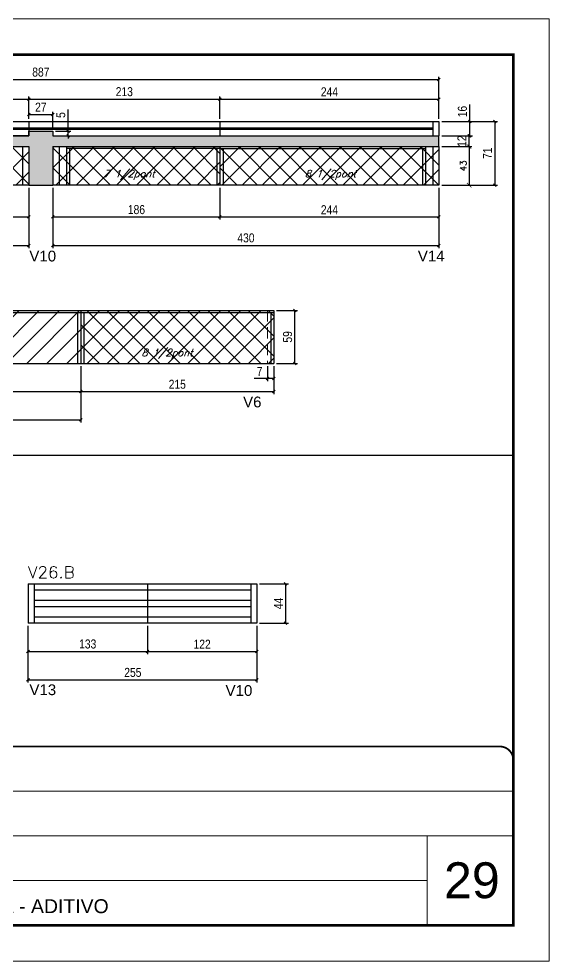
# Model space of a CAD drawing. Extents: x -10448 to -1189, y -11772 to 17235.
# Drawn here: x -9554 to -8963, y 7754 to 8804 of the extents above; entities that cross this region are included whole.
import ezdxf

# ---------------------------------------------------------------- set-up
doc = ezdxf.new("R2010")
doc.units = 0
for name, pattern in [('CONTINUO', [0]), ('DASHED', [0.75, 0.5, -0.25]), ('HIDDEN', [0.375, 0.25, -0.125])]:
    doc.linetypes.add(name, pattern=pattern)
for name, color, linetype in [('5', 5, 'Continuous'), ('COTA', 241, 'Continuous'), ('Painéis', 200, 'Continuous'), ('Reaproveitamento', 251, 'Continuous'), ('SARR_2.2x7', 40, 'Continuous'), ('SARR_3.5x7', 81, 'Continuous'), ('texto', 7, 'Continuous')]:
    doc.layers.add(name, color=color, linetype=linetype)
for name, color, linetype, lineweight in [('CARIMBO', 255, 'Continuous', 9), ('Folhas', 255, 'Continuous', 9), ('Hachura', 251, 'Continuous', 9), ('Sarr 2.2x7', 40, 'Continuous', 9), ('SARRAFO DE PRESSAO', 251, 'DASHED', 9), ('Texto Seção', 7, 'Continuous', 15)]:
    doc.layers.add(name, color=color, linetype=linetype, lineweight=lineweight)
doc.styles.add('ARIAL', font='arial.ttf')
doc.styles.add('COTA TECNICA', font='techl___.ttf', dxfattribs={"height": 10})
doc.styles.add('REGUA-120', font='ROMANS.shx', dxfattribs={"height": 15})
doc.styles.add('Romans', font='romans.shx')
doc.styles.get("Standard").update_dxf_attribs({"font": 'arial.ttf'})
doc.dimstyles.new('Cota Paínel', dxfattribs={"dimtxt": 7, "dimasz": 5, "dimexe": 3, "dimexo": 3, "dimgap": 3, "dimtad": 1, "dimdec": 1, "dimzin": 12, "dimdsep": 46, "dimtxsty": 'Romans', "dimblk": 'ARCHTICK', "dimcen": 0, "dimclrd": 4, "dimclre": 4, "dimclrt": 1, "dimadec": 1, "dimazin": 3, "dimtfac": 1, "dimtdec": 1, "dimtmove": 0, "dimatfit": 3, "dimldrblk": 'OBLIQUE', "dimfxl": 1, "dimtolj": 1, "dimtzin": 12, "dimarcsym": 0})
doc.dimstyles.new('PAINEL', dxfattribs={"dimtxt": 10, "dimasz": 3, "dimexe": 3, "dimexo": 3, "dimgap": 3, "dimtad": 1, "dimdec": 1, "dimzin": 12, "dimdsep": 46, "dimtxsty": 'COTA TECNICA', "dimblk1": 'OBLIQUE', "dimblk2": 'OBLIQUE', "dimsah": 1, "dimcen": 0.9, "dimclrd": 4, "dimclre": 4, "dimclrt": 240, "dimadec": 1, "dimazin": 3, "dimtfac": 1, "dimtdec": 1, "dimtmove": 0, "dimatfit": 3, "dimfxl": 1, "dimtolj": 1, "dimtzin": 12, "dimarcsym": 0})
pattern_1 = [(45, (-141054.283, -17067.971), (-11.2253202, 11.2253202), []), (135, (-141054.283, -17067.971), (-11.2253202, -11.2253202), [])]

# ---------------------------------------------------------------- blocks, each defined once
blk = doc.blocks.new('9999999999')
at = {"color": 30, "linetype": 'CONTINUO'}
for p, q in [((98564.6, 34379.6), (99584, 34379.6)), ((98564.6, 34329.8), (99488, 34329.8)), ((99584, 34329.8), (99488, 34329.8)), ((99488, 34329.8), (99488, 34230.2)), ((98564.6, 34280), (99488, 34280))]:
    blk.add_line(p, q, dxfattribs=at)
at = {"color": 30, "linetype": 'CONTINUO', "const_width": 2}
blk.add_lwpolyline([(99584, 34230.2), (99584, 34414.4, 0.414214), (99569, 34429.4), (98229, 34429.4, 0.414214), (98214, 34414.4), (98214, 34245.2, 0.414214), (98229, 34230.2), (99584, 34230.2)], format="xyb", dxfattribs=at)
at = {"layer": 'Folhas'}
blk.add_lwpolyline([(98139, 34190.2), (99624, 34190.2), (99624, 35240.2), (98139, 35240.2)], close=True, dxfattribs=at)
at = {"layer": 'Folhas', "color": 30, "const_width": 3}
blk.add_lwpolyline([(98214, 34230.2), (99584, 34230.2), (99584, 35200.2), (98214, 35200.2)], close=True, dxfattribs=at)
at = {"color": 7, "linetype": 'Continuous', "ltscale": 5, "style": 'ARIAL'}
blk.add_text('LATERAL DE VIGA - ADITIVO', height=15.483, dxfattribs=at).set_placement((98837.7, 34243.7))
blk = doc.blocks.new('_Oblique')
at = {"color": 0, "linetype": 'ByBlock', "lineweight": -2}
blk.add_line((-0.5, -0.5), (0.5, 0.5), dxfattribs=at)
blk = doc.blocks.new('*D776')
at = {"layer": 'COTA', "color": 4, "linetype": 'ByBlock', "lineweight": -2, "transparency": 16777216}
for p, q in [((-9729, 8417.3), (-9729, 8385.9)), ((-9485, 8417.3), (-9485, 8385.9)), ((-9729, 8388.9), (-9485, 8388.9))]:
    blk.add_line(p, q, dxfattribs=at)
at = {"layer": 'Defpoints', "color": 0, "linetype": 'ByBlock', "transparency": 16777216}
for p in [(-9729, 8420.3), (-9485, 8420.3), (-9485, 8388.9)]:
    blk.add_point(p, dxfattribs=at)
at = {"layer": 'COTA', "color": 4, "linetype": 'ByBlock', "lineweight": -2, "transparency": 16777216, "xscale": 3, "yscale": 3, "zscale": 3, "rotation": 180}
blk.add_blockref('_Oblique', (-9729, 8388.9), dxfattribs=at)
at = {"layer": 'COTA', "color": 4, "linetype": 'ByBlock', "lineweight": -2, "transparency": 16777216, "xscale": 3, "yscale": 3, "zscale": 3}
blk.add_blockref('_Oblique', (-9485, 8388.9), dxfattribs=at)
at = {"layer": 'COTA', "color": 240, "linetype": 'ByBlock', "transparency": 16777216, "insert": (-9607, 8397), "char_height": 10, "attachment_point": 5, "style": 'COTA TECNICA'}
blk.add_mtext('\\A1;244', dxfattribs=at)
blk = doc.blocks.new('*D777')
at = {"layer": 'COTA', "color": 4, "linetype": 'ByBlock', "lineweight": -2, "transparency": 16777216}
for p, q in [((-9485, 8417.3), (-9485, 8385.9)), ((-9270, 8417.3), (-9270, 8385.9)), ((-9485, 8388.9), (-9270, 8388.9))]:
    blk.add_line(p, q, dxfattribs=at)
at = {"layer": 'Defpoints', "color": 0, "linetype": 'ByBlock', "transparency": 16777216}
for p in [(-9485, 8420.3), (-9270, 8420.3), (-9270, 8388.9)]:
    blk.add_point(p, dxfattribs=at)
at = {"layer": 'COTA', "color": 4, "linetype": 'ByBlock', "lineweight": -2, "transparency": 16777216, "xscale": 3, "yscale": 3, "zscale": 3, "rotation": 180}
blk.add_blockref('_Oblique', (-9485, 8388.9), dxfattribs=at)
at = {"layer": 'COTA', "color": 4, "linetype": 'ByBlock', "lineweight": -2, "transparency": 16777216, "xscale": 3, "yscale": 3, "zscale": 3}
blk.add_blockref('_Oblique', (-9270, 8388.9), dxfattribs=at)
at = {"layer": 'COTA', "color": 240, "linetype": 'ByBlock', "transparency": 16777216, "insert": (-9377.5, 8397), "char_height": 10, "attachment_point": 5, "style": 'COTA TECNICA'}
blk.add_mtext('\\A1;215', dxfattribs=at)
blk = doc.blocks.new('*D778')
at = {"layer": 'COTA', "color": 4, "linetype": 'ByBlock', "lineweight": -2, "transparency": 16777216}
for p, q in [((-9277, 8417.3), (-9277, 8400.3)), ((-9270, 8417.3), (-9270, 8400.3)), ((-9277, 8403.3), (-9291.7, 8403.3)), ((-9270, 8403.3), (-9277, 8403.3))]:
    blk.add_line(p, q, dxfattribs=at)
at = {"layer": 'Defpoints', "color": 0, "linetype": 'ByBlock', "transparency": 16777216}
for p in [(-9277, 8420.3), (-9270, 8420.3), (-9277, 8403.3)]:
    blk.add_point(p, dxfattribs=at)
at = {"layer": 'COTA', "color": 4, "linetype": 'ByBlock', "lineweight": -2, "transparency": 16777216, "xscale": 3, "yscale": 3, "zscale": 3, "rotation": 180}
blk.add_blockref('_Oblique', (-9277, 8403.3), dxfattribs=at)
at = {"layer": 'COTA', "color": 4, "linetype": 'ByBlock', "lineweight": -2, "transparency": 16777216, "xscale": 3, "yscale": 3, "zscale": 3}
blk.add_blockref('_Oblique', (-9270, 8403.3), dxfattribs=at)
at = {"layer": 'COTA', "color": 240, "linetype": 'ByBlock', "transparency": 16777216, "insert": (-9285.8, 8411.4), "char_height": 10, "attachment_point": 5, "style": 'COTA TECNICA'}
blk.add_mtext('\\A1;7', dxfattribs=at)
blk = doc.blocks.new('*D780')
at = {"layer": 'COTA', "color": 4, "linetype": 'ByBlock', "lineweight": -2, "transparency": 16777216}
for p, q in [((-9267, 8479.3), (-9243.5, 8479.3)), ((-9246.5, 8420.3), (-9246.5, 8479.3)), ((-9267, 8420.3), (-9243.5, 8420.3))]:
    blk.add_line(p, q, dxfattribs=at)
at = {"layer": 'Defpoints', "color": 0, "linetype": 'ByBlock', "transparency": 16777216}
for p in [(-9270, 8479.3), (-9246.5, 8479.3), (-9270, 8420.3)]:
    blk.add_point(p, dxfattribs=at)
at = {"layer": 'COTA', "color": 4, "linetype": 'ByBlock', "lineweight": -2, "transparency": 16777216, "xscale": 3, "yscale": 3, "zscale": 3}
for p, rotation in [((-9246.5, 8479.3), 90), ((-9246.5, 8420.3), 270)]:
    blk.add_blockref('_Oblique', p, dxfattribs=dict(at, rotation=rotation))
at = {"layer": 'COTA', "color": 240, "linetype": 'ByBlock', "transparency": 16777216, "insert": (-9254.6, 8449.8), "char_height": 10, "attachment_point": 5, "rotation": 90, "style": 'COTA TECNICA'}
blk.add_mtext('\\A1;59', dxfattribs=at)
blk = doc.blocks.new('*D781')
at = {"layer": 'COTA', "color": 4, "linetype": 'ByBlock', "lineweight": -2, "transparency": 16777216}
for p, q in [((-9729, 8417.3), (-9729, 8354.3)), ((-9485, 8417.3), (-9485, 8354.3)), ((-9729, 8357.3), (-9485, 8357.3))]:
    blk.add_line(p, q, dxfattribs=at)
at = {"layer": 'Defpoints', "color": 0, "linetype": 'ByBlock', "transparency": 16777216}
for p in [(-9729, 8420.3), (-9485, 8420.3), (-9485, 8357.3)]:
    blk.add_point(p, dxfattribs=at)
at = {"layer": 'COTA', "color": 4, "linetype": 'ByBlock', "lineweight": -2, "transparency": 16777216, "xscale": 3, "yscale": 3, "zscale": 3, "rotation": 180}
blk.add_blockref('_Oblique', (-9729, 8357.3), dxfattribs=at)
at = {"layer": 'COTA', "color": 4, "linetype": 'ByBlock', "lineweight": -2, "transparency": 16777216, "xscale": 3, "yscale": 3, "zscale": 3}
blk.add_blockref('_Oblique', (-9485, 8357.3), dxfattribs=at)
at = {"layer": 'COTA', "color": 240, "linetype": 'ByBlock', "transparency": 16777216, "insert": (-9607, 8365.3), "char_height": 10, "attachment_point": 5, "style": 'COTA TECNICA'}
blk.add_mtext('\\A1;2X', dxfattribs=at)
blk = doc.blocks.new('*D783')
at = {"layer": 'COTA', "color": 4, "linetype": 'ByBlock', "lineweight": -2, "transparency": 16777216}
for p, q in [((-9729, 8615.9), (-9729, 8580.5)), ((-9543, 8615.9), (-9543, 8580.5)), ((-9729, 8583.5), (-9543, 8583.5))]:
    blk.add_line(p, q, dxfattribs=at)
at = {"layer": 'Defpoints', "color": 0, "linetype": 'ByBlock', "transparency": 16777216}
for p in [(-9729, 8618.9), (-9543, 8618.9), (-9543, 8583.5)]:
    blk.add_point(p, dxfattribs=at)
at = {"layer": 'COTA', "color": 4, "linetype": 'ByBlock', "lineweight": -2, "transparency": 16777216, "xscale": 3, "yscale": 3, "zscale": 3, "rotation": 180}
blk.add_blockref('_Oblique', (-9729, 8583.5), dxfattribs=at)
at = {"layer": 'COTA', "color": 4, "linetype": 'ByBlock', "lineweight": -2, "transparency": 16777216, "xscale": 3, "yscale": 3, "zscale": 3}
blk.add_blockref('_Oblique', (-9543, 8583.5), dxfattribs=at)
at = {"layer": 'COTA', "color": 240, "linetype": 'ByBlock', "transparency": 16777216, "insert": (-9636, 8591.6), "char_height": 10, "attachment_point": 5, "style": 'COTA TECNICA'}
blk.add_mtext('\\A1;186', dxfattribs=at)
blk = doc.blocks.new('*D761')
at = {"layer": 'COTA', "color": 4, "linetype": 'ByBlock', "lineweight": -2, "transparency": 16777216}
for p, q in [((-9973, 8615.9), (-9973, 8548.8)), ((-9543, 8615.9), (-9543, 8548.8)), ((-9973, 8551.8), (-9543, 8551.8))]:
    blk.add_line(p, q, dxfattribs=at)
at = {"layer": 'Defpoints', "color": 0, "linetype": 'ByBlock', "transparency": 16777216}
for p in [(-9973, 8618.9), (-9543, 8618.9), (-9543, 8551.8)]:
    blk.add_point(p, dxfattribs=at)
at = {"layer": 'COTA', "color": 4, "linetype": 'ByBlock', "lineweight": -2, "transparency": 16777216, "xscale": 3, "yscale": 3, "zscale": 3, "rotation": 180}
blk.add_blockref('_Oblique', (-9973, 8551.8), dxfattribs=at)
at = {"layer": 'COTA', "color": 4, "linetype": 'ByBlock', "lineweight": -2, "transparency": 16777216, "xscale": 3, "yscale": 3, "zscale": 3}
blk.add_blockref('_Oblique', (-9543, 8551.8), dxfattribs=at)
at = {"layer": 'COTA', "color": 240, "linetype": 'ByBlock', "transparency": 16777216, "insert": (-9758, 8560.1), "char_height": 10, "attachment_point": 5, "style": 'COTA TECNICA'}
blk.add_mtext('\\A1;430', dxfattribs=at)
blk = doc.blocks.new('*D769')
at = {"layer": 'COTA', "color": 4, "linetype": 'ByBlock', "lineweight": -2, "transparency": 16777216}
for p, q in [((-9516, 8615.9), (-9516, 8580.5)), ((-9330, 8615.9), (-9330, 8580.5)), ((-9516, 8583.5), (-9330, 8583.5))]:
    blk.add_line(p, q, dxfattribs=at)
at = {"layer": 'Defpoints', "color": 0, "linetype": 'ByBlock', "transparency": 16777216}
for p in [(-9516, 8618.9), (-9330, 8618.9), (-9330, 8583.5)]:
    blk.add_point(p, dxfattribs=at)
at = {"layer": 'COTA', "color": 4, "linetype": 'ByBlock', "lineweight": -2, "transparency": 16777216, "xscale": 3, "yscale": 3, "zscale": 3, "rotation": 180}
blk.add_blockref('_Oblique', (-9516, 8583.5), dxfattribs=at)
at = {"layer": 'COTA', "color": 4, "linetype": 'ByBlock', "lineweight": -2, "transparency": 16777216, "xscale": 3, "yscale": 3, "zscale": 3}
blk.add_blockref('_Oblique', (-9330, 8583.5), dxfattribs=at)
at = {"layer": 'COTA', "color": 240, "linetype": 'ByBlock', "transparency": 16777216, "insert": (-9423, 8591.6), "char_height": 10, "attachment_point": 5, "style": 'COTA TECNICA'}
blk.add_mtext('\\A1;186', dxfattribs=at)
blk = doc.blocks.new('*D770')
at = {"layer": 'COTA', "color": 4, "linetype": 'ByBlock', "lineweight": -2, "transparency": 16777216}
for p, q in [((-9330, 8615.9), (-9330, 8580.5)), ((-9086, 8615.9), (-9086, 8580.5)), ((-9330, 8583.5), (-9086, 8583.5))]:
    blk.add_line(p, q, dxfattribs=at)
at = {"layer": 'Defpoints', "color": 0, "linetype": 'ByBlock', "transparency": 16777216}
for p in [(-9330, 8618.9), (-9086, 8618.9), (-9086, 8583.5)]:
    blk.add_point(p, dxfattribs=at)
at = {"layer": 'COTA', "color": 4, "linetype": 'ByBlock', "lineweight": -2, "transparency": 16777216, "xscale": 3, "yscale": 3, "zscale": 3, "rotation": 180}
blk.add_blockref('_Oblique', (-9330, 8583.5), dxfattribs=at)
at = {"layer": 'COTA', "color": 4, "linetype": 'ByBlock', "lineweight": -2, "transparency": 16777216, "xscale": 3, "yscale": 3, "zscale": 3}
blk.add_blockref('_Oblique', (-9086, 8583.5), dxfattribs=at)
at = {"layer": 'COTA', "color": 240, "linetype": 'ByBlock', "transparency": 16777216, "insert": (-9208, 8591.5), "char_height": 10, "attachment_point": 5, "style": 'COTA TECNICA'}
blk.add_mtext('\\A1;244', dxfattribs=at)
blk = doc.blocks.new('*D753')
at = {"layer": 'COTA', "color": 4, "linetype": 'ByBlock', "lineweight": -2, "transparency": 16777216}
for p, q in [((-9516, 8615.9), (-9516, 8548.8)), ((-9086, 8615.9), (-9086, 8548.8)), ((-9516, 8551.8), (-9086, 8551.8))]:
    blk.add_line(p, q, dxfattribs=at)
at = {"layer": 'Defpoints', "color": 0, "linetype": 'ByBlock', "transparency": 16777216}
for p in [(-9516, 8618.9), (-9086, 8618.9), (-9086, 8551.8)]:
    blk.add_point(p, dxfattribs=at)
at = {"layer": 'COTA', "color": 4, "linetype": 'ByBlock', "lineweight": -2, "transparency": 16777216, "xscale": 3, "yscale": 3, "zscale": 3, "rotation": 180}
blk.add_blockref('_Oblique', (-9516, 8551.8), dxfattribs=at)
at = {"layer": 'COTA', "color": 4, "linetype": 'ByBlock', "lineweight": -2, "transparency": 16777216, "xscale": 3, "yscale": 3, "zscale": 3}
blk.add_blockref('_Oblique', (-9086, 8551.8), dxfattribs=at)
at = {"layer": 'COTA', "color": 240, "linetype": 'ByBlock', "transparency": 16777216, "insert": (-9301, 8560.1), "char_height": 10, "attachment_point": 5, "style": 'COTA TECNICA'}
blk.add_mtext('\\A1;430', dxfattribs=at)
blk = doc.blocks.new('*D771')
at = {"layer": 'COTA', "color": 4, "linetype": 'ByBlock', "lineweight": -2, "transparency": 16777216}
for p, q in [((-9543, 8692.9), (-9543, 8717.8)), ((-9330, 8692.9), (-9330, 8717.8)), ((-9543, 8714.8), (-9330, 8714.8))]:
    blk.add_line(p, q, dxfattribs=at)
at = {"layer": 'Defpoints', "color": 0, "linetype": 'ByBlock', "transparency": 16777216}
for p in [(-9330, 8714.8), (-9543, 8689.9), (-9330, 8689.9)]:
    blk.add_point(p, dxfattribs=at)
at = {"layer": 'COTA', "color": 4, "linetype": 'ByBlock', "lineweight": -2, "transparency": 16777216, "xscale": 3, "yscale": 3, "zscale": 3, "rotation": 180}
blk.add_blockref('_Oblique', (-9543, 8714.8), dxfattribs=at)
at = {"layer": 'COTA', "color": 4, "linetype": 'ByBlock', "lineweight": -2, "transparency": 16777216, "xscale": 3, "yscale": 3, "zscale": 3}
blk.add_blockref('_Oblique', (-9330, 8714.8), dxfattribs=at)
at = {"layer": 'COTA', "color": 240, "linetype": 'ByBlock', "transparency": 16777216, "insert": (-9436.5, 8723), "char_height": 10, "attachment_point": 5, "style": 'COTA TECNICA'}
blk.add_mtext('\\A1;213', dxfattribs=at)
blk = doc.blocks.new('*D772')
at = {"layer": 'COTA', "color": 4, "linetype": 'ByBlock', "lineweight": -2, "transparency": 16777216}
for p, q in [((-9330, 8692.9), (-9330, 8717.8)), ((-9086, 8692.9), (-9086, 8717.8)), ((-9330, 8714.8), (-9086, 8714.8))]:
    blk.add_line(p, q, dxfattribs=at)
at = {"layer": 'Defpoints', "color": 0, "linetype": 'ByBlock', "transparency": 16777216}
for p in [(-9086, 8714.8), (-9330, 8689.9), (-9086, 8689.9)]:
    blk.add_point(p, dxfattribs=at)
at = {"layer": 'COTA', "color": 4, "linetype": 'ByBlock', "lineweight": -2, "transparency": 16777216, "xscale": 3, "yscale": 3, "zscale": 3, "rotation": 180}
blk.add_blockref('_Oblique', (-9330, 8714.8), dxfattribs=at)
at = {"layer": 'COTA', "color": 4, "linetype": 'ByBlock', "lineweight": -2, "transparency": 16777216, "xscale": 3, "yscale": 3, "zscale": 3}
blk.add_blockref('_Oblique', (-9086, 8714.8), dxfattribs=at)
at = {"layer": 'COTA', "color": 240, "linetype": 'ByBlock', "transparency": 16777216, "insert": (-9208, 8722.9), "char_height": 10, "attachment_point": 5, "style": 'COTA TECNICA'}
blk.add_mtext('\\A1;244', dxfattribs=at)
blk = doc.blocks.new('*D754')
at = {"layer": 'COTA', "color": 4, "linetype": 'ByBlock', "lineweight": -2, "transparency": 16777216}
for p, q in [((-9729, 8692.9), (-9729, 8717.8)), ((-9543, 8692.9), (-9543, 8717.8)), ((-9729, 8714.8), (-9543, 8714.8))]:
    blk.add_line(p, q, dxfattribs=at)
at = {"layer": 'Defpoints', "color": 0, "linetype": 'ByBlock', "transparency": 16777216}
for p in [(-9543, 8714.8), (-9729, 8689.9), (-9543, 8689.9)]:
    blk.add_point(p, dxfattribs=at)
at = {"layer": 'COTA', "color": 4, "linetype": 'ByBlock', "lineweight": -2, "transparency": 16777216, "xscale": 3, "yscale": 3, "zscale": 3, "rotation": 180}
blk.add_blockref('_Oblique', (-9729, 8714.8), dxfattribs=at)
at = {"layer": 'COTA', "color": 4, "linetype": 'ByBlock', "lineweight": -2, "transparency": 16777216, "xscale": 3, "yscale": 3, "zscale": 3}
blk.add_blockref('_Oblique', (-9543, 8714.8), dxfattribs=at)
at = {"layer": 'COTA', "color": 240, "linetype": 'ByBlock', "transparency": 16777216, "insert": (-9636, 8722.9), "char_height": 10, "attachment_point": 5, "style": 'COTA TECNICA'}
blk.add_mtext('\\A1;186', dxfattribs=at)
blk = doc.blocks.new('_ArchTick')
at = {"color": 0, "linetype": 'ByBlock', "const_width": 0.15}
blk.add_lwpolyline([(-0.5, -0.5), (0.5, 0.5)], dxfattribs=at)
blk = doc.blocks.new('*D755')
at = {"layer": 'COTA', "color": 4, "lineweight": -2, "transparency": 16777216}
for p, q in [((-9083, 8661.9), (-9049.5, 8661.9)), ((-9052.5, 8661.9), (-9052.5, 8618.9)), ((-9083, 8618.9), (-9049.5, 8618.9))]:
    blk.add_line(p, q, dxfattribs=at)
at = {"layer": 'Defpoints', "color": 0, "transparency": 16777216}
for p in [(-9086, 8661.9), (-9086, 8618.9), (-9052.5, 8618.9)]:
    blk.add_point(p, dxfattribs=at)
at = {"layer": 'COTA', "color": 4, "lineweight": -2, "transparency": 16777216, "xscale": 5, "yscale": 5, "zscale": 5}
for p, rotation in [((-9052.5, 8661.9), 90), ((-9052.5, 8618.9), 270)]:
    blk.add_blockref('_ArchTick', p, dxfattribs=dict(at, rotation=rotation))
at = {"layer": 'COTA', "color": 1, "transparency": 16777216, "insert": (-9059, 8640.4), "char_height": 7, "attachment_point": 5, "rotation": 90, "style": 'Romans'}
blk.add_mtext('\\A1;43', dxfattribs=at)
blk = doc.blocks.new('*D756')
at = {"layer": 'COTA', "color": 4, "linetype": 'ByBlock', "lineweight": -2, "transparency": 16777216}
for p, q in [((-9083, 8673.9), (-9049.5, 8673.9)), ((-9052.5, 8661.9), (-9052.5, 8673.9)), ((-9083, 8661.9), (-9049.5, 8661.9))]:
    blk.add_line(p, q, dxfattribs=at)
at = {"layer": 'Defpoints', "color": 0, "linetype": 'ByBlock', "transparency": 16777216}
for p in [(-9086, 8673.9), (-9052.5, 8673.9), (-9086, 8661.9)]:
    blk.add_point(p, dxfattribs=at)
at = {"layer": 'COTA', "color": 4, "linetype": 'ByBlock', "lineweight": -2, "transparency": 16777216, "xscale": 3, "yscale": 3, "zscale": 3}
for p, rotation in [((-9052.5, 8673.9), 90), ((-9052.5, 8661.9), 270)]:
    blk.add_blockref('_Oblique', p, dxfattribs=dict(at, rotation=rotation))
at = {"layer": 'COTA', "color": 240, "linetype": 'ByBlock', "transparency": 16777216, "insert": (-9060.5, 8667.9), "char_height": 10, "attachment_point": 5, "rotation": 90, "style": 'COTA TECNICA'}
blk.add_mtext('\\A1;12', dxfattribs=at)
blk = doc.blocks.new('*D757')
at = {"layer": 'COTA', "color": 4, "linetype": 'ByBlock', "lineweight": -2, "transparency": 16777216}
for p, q in [((-9083, 8689.9), (-9020.7, 8689.9)), ((-9023.7, 8689.9), (-9023.7, 8618.9)), ((-9083, 8618.9), (-9020.7, 8618.9))]:
    blk.add_line(p, q, dxfattribs=at)
at = {"layer": 'Defpoints', "color": 0, "linetype": 'ByBlock', "transparency": 16777216}
for p in [(-9086, 8689.9), (-9086, 8618.9), (-9023.7, 8618.9)]:
    blk.add_point(p, dxfattribs=at)
at = {"layer": 'COTA', "color": 4, "linetype": 'ByBlock', "lineweight": -2, "transparency": 16777216, "xscale": 3, "yscale": 3, "zscale": 3}
for p, rotation in [((-9023.7, 8689.9), 90), ((-9023.7, 8618.9), 270)]:
    blk.add_blockref('_Oblique', p, dxfattribs=dict(at, rotation=rotation))
at = {"layer": 'COTA', "color": 240, "linetype": 'ByBlock', "transparency": 16777216, "insert": (-9031.8, 8654.4), "char_height": 10, "attachment_point": 5, "rotation": 90, "style": 'COTA TECNICA'}
blk.add_mtext('\\A1;71', dxfattribs=at)
blk = doc.blocks.new('*D758')
at = {"layer": 'COTA', "color": 4, "linetype": 'ByBlock', "lineweight": -2, "transparency": 16777216}
for p, q in [((-9051.8, 8689.9), (-9051.8, 8708.9)), ((-9083, 8689.9), (-9048.8, 8689.9)), ((-9051.8, 8673.9), (-9051.8, 8689.9)), ((-9083, 8673.9), (-9048.8, 8673.9))]:
    blk.add_line(p, q, dxfattribs=at)
at = {"layer": 'Defpoints', "color": 0, "linetype": 'ByBlock', "transparency": 16777216}
for p in [(-9086, 8689.9), (-9051.8, 8689.9), (-9086, 8673.9)]:
    blk.add_point(p, dxfattribs=at)
at = {"layer": 'COTA', "color": 4, "linetype": 'ByBlock', "lineweight": -2, "transparency": 16777216, "xscale": 3, "yscale": 3, "zscale": 3}
for p, rotation in [((-9051.8, 8689.9), 90), ((-9051.8, 8673.9), 270)]:
    blk.add_blockref('_Oblique', p, dxfattribs=dict(at, rotation=rotation))
at = {"layer": 'COTA', "color": 240, "linetype": 'ByBlock', "transparency": 16777216, "insert": (-9059.9, 8700.9), "char_height": 10, "attachment_point": 5, "rotation": 90, "style": 'COTA TECNICA'}
blk.add_mtext('\\A1;16', dxfattribs=at)
blk = doc.blocks.new('*D759')
at = {"layer": 'COTA', "color": 4, "linetype": 'ByBlock', "lineweight": -2, "transparency": 16777216}
for p, q in [((-9973, 8692.9), (-9973, 8739.7)), ((-9973, 8736.7), (-9086, 8736.7)), ((-9086, 8692.9), (-9086, 8739.7))]:
    blk.add_line(p, q, dxfattribs=at)
at = {"layer": 'Defpoints', "color": 0, "linetype": 'ByBlock', "transparency": 16777216}
for p in [(-9086, 8736.7), (-9973, 8689.9), (-9086, 8689.9)]:
    blk.add_point(p, dxfattribs=at)
at = {"layer": 'COTA', "color": 4, "linetype": 'ByBlock', "lineweight": -2, "transparency": 16777216, "xscale": 3, "yscale": 3, "zscale": 3, "rotation": 180}
blk.add_blockref('_Oblique', (-9973, 8736.7), dxfattribs=at)
at = {"layer": 'COTA', "color": 4, "linetype": 'ByBlock', "lineweight": -2, "transparency": 16777216, "xscale": 3, "yscale": 3, "zscale": 3}
blk.add_blockref('_Oblique', (-9086, 8736.7), dxfattribs=at)
at = {"layer": 'COTA', "color": 240, "linetype": 'ByBlock', "transparency": 16777216, "insert": (-9529.5, 8744.8), "char_height": 10, "attachment_point": 5, "style": 'COTA TECNICA'}
blk.add_mtext('\\A1;887', dxfattribs=at)
blk = doc.blocks.new('*D774')
at = {"layer": 'COTA', "color": 4, "linetype": 'ByBlock', "lineweight": -2, "transparency": 16777216}
for p, q in [((-9499.2, 8678.9), (-9499.2, 8703.1)), ((-9513, 8678.9), (-9496.2, 8678.9)), ((-9513, 8673.9), (-9496.2, 8673.9)), ((-9499.2, 8673.9), (-9499.2, 8678.9)), ((-9499.2, 8673.9), (-9499.2, 8670.9))]:
    blk.add_line(p, q, dxfattribs=at)
at = {"layer": 'Defpoints', "color": 0, "linetype": 'ByBlock', "transparency": 16777216}
for p in [(-9516, 8678.9), (-9516, 8673.9), (-9499.2, 8678.9)]:
    blk.add_point(p, dxfattribs=at)
at = {"layer": 'COTA', "color": 4, "linetype": 'ByBlock', "lineweight": -2, "transparency": 16777216, "xscale": 3, "yscale": 3, "zscale": 3}
for p, rotation in [((-9499.2, 8678.9), 270), ((-9499.2, 8673.9), 90)]:
    blk.add_blockref('_Oblique', p, dxfattribs=dict(at, rotation=rotation))
at = {"layer": 'COTA', "color": 240, "linetype": 'ByBlock', "transparency": 16777216, "insert": (-9507.3, 8697), "char_height": 10, "attachment_point": 5, "rotation": 90, "style": 'COTA TECNICA'}
blk.add_mtext('\\A1;5', dxfattribs=at)
blk = doc.blocks.new('*D760')
at = {"layer": 'COTA', "color": 4, "linetype": 'ByBlock', "lineweight": -2, "transparency": 16777216}
for p, q in [((-9543, 8692.9), (-9543, 8700.7)), ((-9543, 8697.7), (-9516, 8697.7)), ((-9516, 8681.9), (-9516, 8700.7))]:
    blk.add_line(p, q, dxfattribs=at)
at = {"layer": 'Defpoints', "color": 0, "linetype": 'ByBlock', "transparency": 16777216}
for p in [(-9516, 8697.7), (-9543, 8689.9), (-9516, 8678.9)]:
    blk.add_point(p, dxfattribs=at)
at = {"layer": 'COTA', "color": 4, "linetype": 'ByBlock', "lineweight": -2, "transparency": 16777216, "xscale": 3, "yscale": 3, "zscale": 3, "rotation": 180}
blk.add_blockref('_Oblique', (-9543, 8697.7), dxfattribs=at)
at = {"layer": 'COTA', "color": 4, "linetype": 'ByBlock', "lineweight": -2, "transparency": 16777216, "xscale": 3, "yscale": 3, "zscale": 3}
blk.add_blockref('_Oblique', (-9516, 8697.7), dxfattribs=at)
at = {"layer": 'COTA', "color": 240, "linetype": 'ByBlock', "transparency": 16777216, "insert": (-9529.5, 8705.8), "char_height": 10, "attachment_point": 5, "style": 'COTA TECNICA'}
blk.add_mtext('\\A1;27', dxfattribs=at)
blk = doc.blocks.new('*D789')
at = {"layer": 'COTA', "color": 4, "linetype": 'ByBlock', "lineweight": -2, "transparency": 16777216}
for p, q in [((-9543.8, 8127.8), (-9543.8, 8096.4)), ((-9410.8, 8127.8), (-9410.8, 8096.4)), ((-9543.8, 8099.4), (-9410.8, 8099.4))]:
    blk.add_line(p, q, dxfattribs=at)
at = {"layer": 'Defpoints', "color": 0, "linetype": 'ByBlock', "transparency": 16777216}
for p in [(-9543.8, 8130.8), (-9410.8, 8130.8), (-9410.8, 8099.4)]:
    blk.add_point(p, dxfattribs=at)
at = {"layer": 'COTA', "color": 4, "linetype": 'ByBlock', "lineweight": -2, "transparency": 16777216, "xscale": 3, "yscale": 3, "zscale": 3, "rotation": 180}
blk.add_blockref('_Oblique', (-9543.8, 8099.4), dxfattribs=at)
at = {"layer": 'COTA', "color": 4, "linetype": 'ByBlock', "lineweight": -2, "transparency": 16777216, "xscale": 3, "yscale": 3, "zscale": 3}
blk.add_blockref('_Oblique', (-9410.8, 8099.4), dxfattribs=at)
at = {"layer": 'COTA', "color": 240, "linetype": 'ByBlock', "transparency": 16777216, "insert": (-9477.3, 8107.6), "char_height": 10, "attachment_point": 5, "style": 'COTA TECNICA'}
blk.add_mtext('\\A1;133', dxfattribs=at)
blk = doc.blocks.new('*D790')
at = {"layer": 'COTA', "color": 4, "linetype": 'ByBlock', "lineweight": -2, "transparency": 16777216}
for p, q in [((-9410.8, 8127.8), (-9410.8, 8096.4)), ((-9288.8, 8127.8), (-9288.8, 8096.4)), ((-9410.8, 8099.4), (-9288.8, 8099.4))]:
    blk.add_line(p, q, dxfattribs=at)
at = {"layer": 'Defpoints', "color": 0, "linetype": 'ByBlock', "transparency": 16777216}
for p in [(-9410.8, 8130.8), (-9288.8, 8130.8), (-9288.8, 8099.4)]:
    blk.add_point(p, dxfattribs=at)
at = {"layer": 'COTA', "color": 4, "linetype": 'ByBlock', "lineweight": -2, "transparency": 16777216, "xscale": 3, "yscale": 3, "zscale": 3, "rotation": 180}
blk.add_blockref('_Oblique', (-9410.8, 8099.4), dxfattribs=at)
at = {"layer": 'COTA', "color": 4, "linetype": 'ByBlock', "lineweight": -2, "transparency": 16777216, "xscale": 3, "yscale": 3, "zscale": 3}
blk.add_blockref('_Oblique', (-9288.8, 8099.4), dxfattribs=at)
at = {"layer": 'COTA', "color": 240, "linetype": 'ByBlock', "transparency": 16777216, "insert": (-9349.8, 8107.4), "char_height": 10, "attachment_point": 5, "style": 'COTA TECNICA'}
blk.add_mtext('\\A1;122', dxfattribs=at)
blk = doc.blocks.new('*D784')
at = {"layer": 'COTA', "color": 4, "linetype": 'ByBlock', "lineweight": -2, "transparency": 16777216}
for p, q in [((-9543.8, 8127.8), (-9543.8, 8064.7)), ((-9288.8, 8127.8), (-9288.8, 8064.7)), ((-9543.8, 8067.7), (-9288.8, 8067.7))]:
    blk.add_line(p, q, dxfattribs=at)
at = {"layer": 'Defpoints', "color": 0, "linetype": 'ByBlock', "transparency": 16777216}
for p in [(-9543.8, 8130.8), (-9288.8, 8130.8), (-9288.8, 8067.7)]:
    blk.add_point(p, dxfattribs=at)
at = {"layer": 'COTA', "color": 4, "linetype": 'ByBlock', "lineweight": -2, "transparency": 16777216, "xscale": 3, "yscale": 3, "zscale": 3, "rotation": 180}
blk.add_blockref('_Oblique', (-9543.8, 8067.7), dxfattribs=at)
at = {"layer": 'COTA', "color": 4, "linetype": 'ByBlock', "lineweight": -2, "transparency": 16777216, "xscale": 3, "yscale": 3, "zscale": 3}
blk.add_blockref('_Oblique', (-9288.8, 8067.7), dxfattribs=at)
at = {"layer": 'COTA', "color": 240, "linetype": 'ByBlock', "transparency": 16777216, "insert": (-9427, 8075.9), "char_height": 10, "attachment_point": 5, "style": 'COTA TECNICA'}
blk.add_mtext('\\A1;255', dxfattribs=at)
blk = doc.blocks.new('*D785')
at = {"layer": 'COTA', "color": 4, "linetype": 'ByBlock', "lineweight": -2, "transparency": 16777216}
for p, q in [((-9285.8, 8174.8), (-9253.8, 8174.8)), ((-9256.8, 8174.8), (-9256.8, 8130.8)), ((-9285.8, 8130.8), (-9253.8, 8130.8))]:
    blk.add_line(p, q, dxfattribs=at)
at = {"layer": 'Defpoints', "color": 0, "linetype": 'ByBlock', "transparency": 16777216}
for p in [(-9288.8, 8174.8), (-9288.8, 8130.8), (-9256.8, 8130.8)]:
    blk.add_point(p, dxfattribs=at)
at = {"layer": 'COTA', "color": 4, "linetype": 'ByBlock', "lineweight": -2, "transparency": 16777216, "xscale": 3, "yscale": 3, "zscale": 3}
for p, rotation in [((-9256.8, 8174.8), 90), ((-9256.8, 8130.8), 270)]:
    blk.add_blockref('_Oblique', p, dxfattribs=dict(at, rotation=rotation))
at = {"layer": 'COTA', "color": 240, "linetype": 'ByBlock', "transparency": 16777216, "insert": (-9264.9, 8152.8), "char_height": 10, "attachment_point": 5, "rotation": 90, "style": 'COTA TECNICA'}
blk.add_mtext('\\A1;44', dxfattribs=at)

msp = doc.modelspace()

# ---------------------------------------------------------------- hatches: boundary and pattern name
at = {"layer": 'COTA', "linetype": 'ByBlock'}
h = msp.add_hatch(dxfattribs=at)
h.set_pattern_fill('AR-CONC', color=256, scale=0.03)
h.set_pattern_definition([(50, (-139461.2827, -16952.9713), (5.46554007, -0.47817257), [0.5715, -6.2865]), (355, (-139461.2827, -16952.9713), (-1.05730264, 5.73170536), [0.4572, -5.02921753]), (100.4514447, (-139460.827, -16953.011), (4.40823741, 5.25353256), [0.48570026, -5.34270734]), (46.1842, (-139461.283, -16951.447), (8.13237123, -1.26126984), [0.85725, -9.42975]), (96.6355576, (-139460.605, -16951.5524), (7.122124, 7.42278374), [0.7285507, -8.01406824]), (351.184151, (-139461.283, -16951.447), (7.122124, 7.42278374), [0.685799, -7.54379196]), (21, (-139460.5207, -16951.8283), (4.54843174, -3.06795595), [0.5715, -6.2865]), (326, (-139460.5207, -16951.8283), (1.85406085, 5.52563898), [0.4572, -5.0292]), (71.451445, (-139460.1417, -16952.084), (6.40249258, 2.45768307), [0.48570026, -5.34269813]), (37.5, (-139461.2827, -16952.9713), (0.092658098, 2.536651166), [0, -4.96824, 0, -5.1054, 0, -5.04825]), (7.5, (-139461.2827, -16952.9713), (2.004589875, 3.005417245), [0, -2.91084, 0, -4.85394, 0, -1.92405]), (327.5, (-139462.982, -16952.9713), (4.067717855, -0.17186232), [0, -1.905, 0, -5.9436, 0, -7.8867]), (317.5, (-139463.744, -16952.9713), (4.44387544, 0.76279473), [0, -2.4765, 0, -3.94716, 0, -5.6007])])
h.paths.add_polyline_path([(-9542.98, 8618.93), (-9515.98, 8618.93), (-9515.98, 8661.93), (-9085.98, 8661.93), (-9085.98, 8673.93), (-9515.98, 8673.93), (-9515.98, 8678.93), (-9542.98, 8678.93), (-9542.98, 8673.93), (-9972.98, 8673.93), (-9972.98, 8661.93), (-9542.98, 8661.93)])
at = {"layer": 'Hachura', "linetype": 'ByBlock'}
h = msp.add_hatch(dxfattribs=at)
h.set_pattern_fill('ANSI37', color=256, scale=5)
h.set_pattern_definition(pattern_1)
h.paths.add_polyline_path([(-9728.98, 8661.93), (-9728.98, 8618.93), (-9542.98, 8618.93), (-9542.98, 8661.93)])
h = msp.add_hatch(dxfattribs=at)
h.set_pattern_fill('ANSI37', color=256, scale=5)
h.set_pattern_definition(pattern_1)
h.paths.add_polyline_path([(-9515.98, 8661.93), (-9515.98, 8618.93), (-9329.98, 8618.93), (-9329.98, 8661.93)])
h = msp.add_hatch(dxfattribs=at)
h.set_pattern_fill('ANSI37', color=256, scale=5)
h.set_pattern_definition([(45, (-1585, 1252.506), (-11.22532, 11.22532), []), (135, (-1585, 1252.506), (-11.22532, -11.22532), [])])
h.paths.add_polyline_path([(-9329.98, 8661.93), (-9329.98, 8618.93), (-9085.98, 8618.93), (-9085.98, 8661.93)])
h = msp.add_hatch(dxfattribs=at)
h.set_pattern_fill('ANSI37', color=256, scale=5)
h.set_pattern_definition([(45, (-141054.283, -17031.849), (-11.2253202, 11.2253202), []), (135, (-141054.283, -17031.849), (-11.2253202, -11.2253202), [])])
h.paths.add_polyline_path([(-9484.98, 8479.34), (-9484.98, 8420.34), (-9269.98, 8420.34), (-9269.98, 8479.34)])
at = {"layer": 'Reaproveitamento', "linetype": 'ByBlock'}
h = msp.add_hatch(dxfattribs=at)
h.set_pattern_fill('ANSI31', color=256, scale=5)
h.set_pattern_definition([(45, (-141054.283, -17031.849), (-11.2253202, 11.2253202), [])])
h.paths.add_polyline_path([(-9728.98, 8420.34), (-9484.98, 8420.34), (-9484.98, 8479.34), (-9728.98, 8479.34)])

# ---------------------------------------------------------------- linework, layer by layer
at = {"layer": 'COTA', "linetype": 'ByBlock'}
for p, q in [((-9972.98, 8673.93), (-9542.98, 8673.93)), ((-9542.98, 8618.93), (-9515.98, 8618.93)), ((-10373.28, 8317.97), (-9003.28, 8317.97))]:
    msp.add_line(p, q, dxfattribs=at)
at = {"layer": 'Painéis'}
for p, q in [((-9972.98, 8689.93), (-9085.98, 8689.93)), ((-9542.98, 8689.93), (-9542.98, 8673.93)), ((-9329.98, 8689.93), (-9329.98, 8673.93)), ((-9085.98, 8689.93), (-9085.98, 8673.93)), ((-9542.98, 8673.93), (-9972.98, 8673.93)), ((-9515.98, 8673.93), (-9085.98, 8673.93)), ((-9972.98, 8661.93), (-9542.98, 8661.93)), ((-9542.98, 8661.93), (-9542.98, 8618.93)), ((-9515.98, 8661.93), (-9085.98, 8661.93)), ((-9515.98, 8661.93), (-9515.98, 8618.93)), ((-9329.98, 8661.93), (-9329.98, 8618.93)), ((-9085.98, 8661.93), (-9085.98, 8618.93)), ((-9542.98, 8618.93), (-9972.98, 8618.93)), ((-9085.98, 8618.93), (-9515.98, 8618.93)), ((-9972.98, 8479.34), (-9269.98, 8479.34)), ((-9484.98, 8479.34), (-9484.98, 8420.34)), ((-9484.98, 8479.34), (-9484.98, 8420.34)), ((-9484.98, 8479.34), (-9484.98, 8420.34)), ((-9269.98, 8479.34), (-9269.98, 8420.34)), ((-9972.98, 8420.34), (-9269.98, 8420.34)), ((-9543.75, 8174.83), (-9288.75, 8174.83)), ((-9543.75, 8174.83), (-9543.75, 8130.83)), ((-9410.75, 8174.83), (-9410.75, 8130.83)), ((-9288.75, 8174.83), (-9288.75, 8130.83)), ((-9288.75, 8130.83), (-9543.75, 8130.83))]:
    msp.add_line(p, q, dxfattribs=at)
at = {"layer": 'Painéis', "linetype": 'ByBlock'}
for p, q in [((-9542.98, 8673.93), (-9542.98, 8678.93)), ((-9542.98, 8678.93), (-9515.98, 8678.93)), ((-9515.98, 8678.93), (-9515.98, 8673.93)), ((-9085.98, 8661.93), (-9085.98, 8673.93))]:
    msp.add_line(p, q, dxfattribs=at)
at = {"layer": 'Sarr 2.2x7', "linetype": 'HIDDEN', "ltscale": 50}
msp.add_line((-9276.98, 8479.34), (-9276.98, 8420.34), dxfattribs=at)
at = {"layer": 'SARR_2.2x7', "linetype": 'Continuous'}
for p, q in [((-9092.98, 8689.93), (-9092.98, 8673.93)), ((-9728.98, 8682.93), (-9329.98, 8682.93)), ((-9329.98, 8680.93), (-9728.98, 8680.93)), ((-9329.98, 8682.93), (-9092.98, 8682.93)), ((-9092.98, 8680.93), (-9329.98, 8680.93)), ((-9549.98, 8661.93), (-9549.98, 8618.93)), ((-9508.98, 8661.93), (-9508.98, 8618.93)), ((-9329.98, 8659.73), (-9500.98, 8659.73)), ((-9329.98, 8659.73), (-9100.98, 8659.73)), ((-9092.98, 8661.93), (-9092.98, 8618.93)), ((-9728.98, 8477.14), (-9484.98, 8477.14)), ((-9484.98, 8477.14), (-9484.98, 8477.14)), ((-9484.98, 8477.14), (-9269.98, 8477.14)), ((-9536.75, 8174.83), (-9536.75, 8130.83)), ((-9295.75, 8174.83), (-9295.75, 8130.83)), ((-9536.75, 8167.83), (-9410.75, 8167.83)), ((-9410.75, 8167.83), (-9295.75, 8167.83)), ((-9536.75, 8156.33), (-9410.75, 8156.33)), ((-9536.75, 8149.33), (-9410.75, 8149.33)), ((-9410.75, 8156.33), (-9295.75, 8156.33)), ((-9410.75, 8149.33), (-9295.75, 8149.33)), ((-9536.75, 8137.83), (-9410.75, 8137.83)), ((-9410.75, 8137.83), (-9295.75, 8137.83))]:
    msp.add_line(p, q, dxfattribs=at)
at = {"layer": 'SARR_3.5x7'}
for p, q in [((-9500.98, 8661.93), (-9500.98, 8618.93)), ((-9497.48, 8659.73), (-9497.48, 8618.93)), ((-9333.48, 8659.73), (-9333.48, 8618.93)), ((-9326.48, 8659.73), (-9326.48, 8618.93)), ((-9104.48, 8659.73), (-9104.48, 8618.93)), ((-9100.98, 8661.93), (-9100.98, 8618.93)), ((-9488.48, 8477.14), (-9488.48, 8420.34)), ((-9481.48, 8477.14), (-9481.48, 8420.34)), ((-9481.48, 8477.14), (-9481.48, 8420.34)), ((-9273.48, 8477.14), (-9273.48, 8420.34))]:
    msp.add_line(p, q, dxfattribs=at)

# ---------------------------------------------------------------- block references
at = {"layer": 'SARRAFO DE PRESSAO', "color": 6, "linetype": 'ByBlock'}
msp.add_blockref('9999999999', (-108587.26, -26436), dxfattribs=at)

# ---------------------------------------------------------------- texts
at = {"layer": '5', "linetype": 'Continuous'}
for s, p in [('V10', (-9542.29, 8533.87)), ('V14', (-9109.54, 8533.87)), ('V6', (-9304.19, 8371.28)), ('V13', (-9542.22, 8050.6)), ('V10', (-9323.74, 8049.77))]:
    msp.add_text(s, height=12, rotation=0.00004, dxfattribs=at).set_placement(p)
at = {"layer": 'CARIMBO', "style": 'ARIAL'}
msp.add_text('29', height=40, dxfattribs=at).set_placement((-9080.42, 7824.35))
at = {"layer": 'texto', "color": 2, "char_height": 8, "attachment_point": 5, "style": 'Romans'}
for s, insert in [('{\\Q19;\\C256;7 1/2pont}', (-9431.14, 8630.31)), ('{\\Q19;\\C256;8 1/2pont}', (-9206.82, 8630.31)), ('{\\Q19;\\C256;8 1/2pont}', (-9388.91, 8431.01))]:
    msp.add_mtext(s, dxfattribs=dict(at, insert=insert))
at = {"layer": 'Texto Seção', "style": 'REGUA-120', "width": 1.05}
msp.add_text('V26.B', height=13, dxfattribs=at).set_placement((-9543.75, 8181.02))

# ---------------------------------------------------------------- dimensions: what is measured, and where the dimension line sits
at = {"layer": 'COTA', "linetype": 'ByBlock'}
for base, p1, p2, picture, middle in [((-9085.98, 8736.72), (-9972.98, 8689.93), (-9085.98, 8689.93), '*D759', (-9529.48, 8744.82)), ((-9542.98, 8714.8), (-9728.98, 8689.93), (-9542.98, 8689.93), '*D754', (-9635.98, 8722.93)), ((-9329.98, 8714.8), (-9542.98, 8689.93), (-9329.98, 8689.93), '*D771', (-9436.48, 8723.02)), ((-9515.98, 8697.69), (-9542.98, 8689.93), (-9515.98, 8678.93), '*D760', (-9529.48, 8705.77)), ((-9329.98, 8583.46), (-9515.98, 8618.93), (-9329.98, 8618.93), '*D769', (-9422.98, 8591.59)), ((-9276.98, 8403.33), (-9269.98, 8420.34), (-9276.98, 8420.34), '*D778', (-9285.84, 8411.4)), ((-9410.75, 8099.37), (-9543.75, 8130.83), (-9410.75, 8130.83), '*D789', (-9477.25, 8107.59))]:
    dim = msp.add_linear_dim(base=base, p1=p1, p2=p2, dimstyle='PAINEL', dxfattribs=at)
    dim.commit()
    dim.dimension.update_dxf_attribs({"geometry": picture, "text_midpoint": middle})
for base, p1, p2, picture, middle in [((-9085.98, 8714.8), (-9329.98, 8689.93), (-9085.98, 8689.93), '*D772', (-9207.98, 8722.88)), ((-9542.98, 8583.46), (-9728.98, 8618.93), (-9542.98, 8618.93), '*D783', (-9635.98, 8591.59)), ((-9085.98, 8583.46), (-9329.98, 8618.93), (-9085.98, 8618.93), '*D770', (-9207.98, 8591.54)), ((-9484.98, 8388.88), (-9728.98, 8420.34), (-9484.98, 8420.34), '*D776', (-9606.98, 8396.95)), ((-9269.98, 8388.88), (-9484.98, 8420.34), (-9269.98, 8420.34), '*D777', (-9377.48, 8396.99)), ((-9288.75, 8099.37), (-9410.75, 8130.83), (-9288.75, 8130.83), '*D790', (-9349.75, 8107.43))]:
    dim = msp.add_linear_dim(base=base, p1=p1, p2=p2, dimstyle='PAINEL', override={"dimtmove": 1}, dxfattribs=at)
    dim.commit()
    dim.dimension.update_dxf_attribs({"geometry": picture, "text_midpoint": middle})
for base, p1, p2, picture, middle in [((-9051.83, 8689.93), (-9085.98, 8673.93), (-9085.98, 8689.93), '*D758', (-9059.93, 8700.93)), ((-9023.68, 8618.93), (-9085.98, 8689.93), (-9085.98, 8618.93), '*D757', (-9031.76, 8654.43)), ((-9246.47, 8479.34), (-9269.98, 8420.34), (-9269.98, 8479.34), '*D780', (-9254.61, 8449.84)), ((-9256.83, 8130.83), (-9288.75, 8174.83), (-9288.75, 8130.83), '*D785', (-9264.91, 8152.83))]:
    dim = msp.add_linear_dim(base=base, p1=p1, p2=p2, angle=90, dimstyle='PAINEL', dxfattribs=at)
    dim.commit()
    dim.dimension.update_dxf_attribs({"geometry": picture, "text_midpoint": middle})
for base, p1, p2, picture, middle in [((-9499.23, 8678.93), (-9515.98, 8673.93), (-9515.98, 8678.93), '*D774', (-9499.23, 8697.02)), ((-9052.46, 8673.93), (-9085.98, 8661.93), (-9085.98, 8673.93), '*D756', (-9052.46, 8667.93))]:
    dim = msp.add_linear_dim(base=base, p1=p1, p2=p2, angle=90, dimstyle='PAINEL', dxfattribs=at)
    dim.commit()
    dim.dimension.update_dxf_attribs({"geometry": picture, "text_midpoint": middle, "dimtype": 160})
at = {"layer": 'COTA'}
dim = msp.add_linear_dim(base=(-9052.46, 8618.93), p1=(-9085.98, 8661.93), p2=(-9085.98, 8618.93), angle=90, dimstyle='Cota Paínel', dxfattribs=at)
dim.commit()
dim.dimension.update_dxf_attribs({"geometry": '*D755', "text_midpoint": (-9058.96, 8640.43)})
at = {"layer": 'COTA', "linetype": 'ByBlock'}
for base, p1, p2, picture, middle in [((-9542.98, 8551.84), (-9972.98, 8618.93), (-9542.98, 8618.93), '*D761', (-9757.98, 8551.84)), ((-9085.98, 8551.84), (-9515.98, 8618.93), (-9085.98, 8618.93), '*D753', (-9300.98, 8551.84)), ((-9288.75, 8067.75), (-9543.75, 8130.83), (-9288.75, 8130.83), '*D784', (-9427, 8067.75))]:
    dim = msp.add_linear_dim(base=base, p1=p1, p2=p2, dimstyle='PAINEL', dxfattribs=at)
    dim.commit()
    dim.dimension.update_dxf_attribs({"geometry": picture, "text_midpoint": middle, "dimtype": 160})
dim = msp.add_linear_dim(base=(-9484.98, 8357.26), p1=(-9728.98, 8420.34), p2=(-9484.98, 8420.34), text='2X', dimstyle='PAINEL', dxfattribs=at)
dim.commit()
dim.dimension.update_dxf_attribs({"geometry": '*D781', "text_midpoint": (-9606.98, 8365.32)})

doc.saveas('drawing.dxf')
